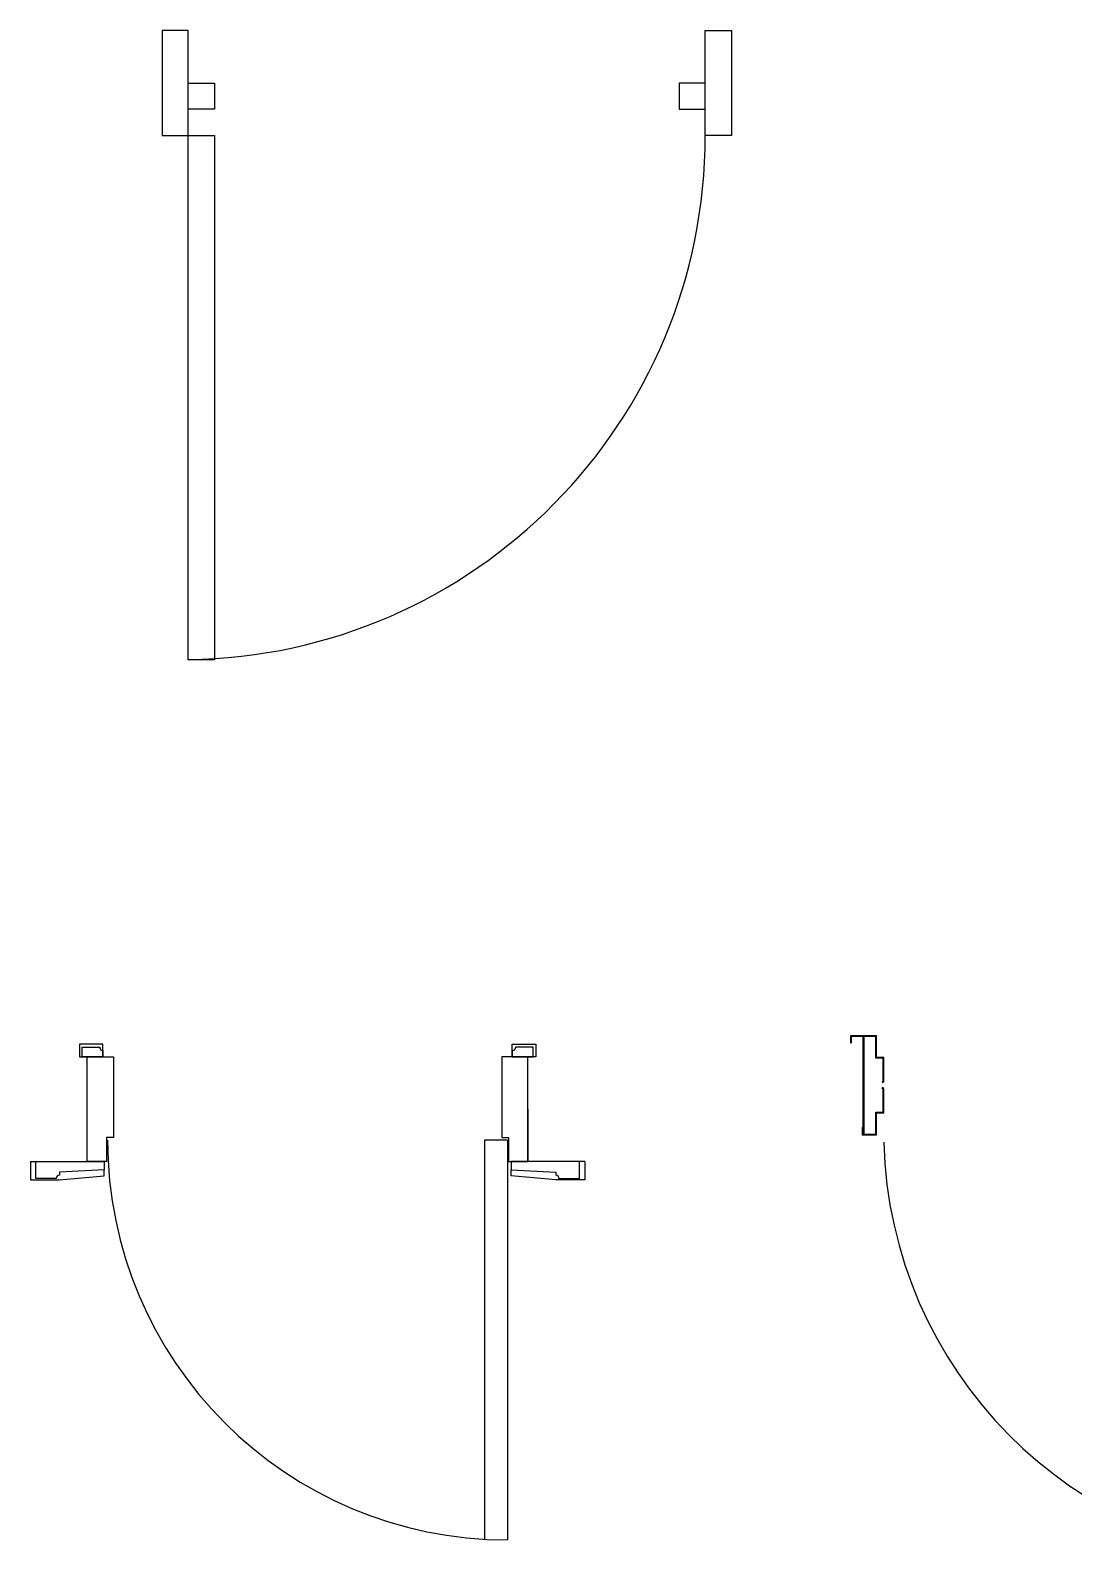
# Model space of a CAD drawing. Header units: inches. Extents: x -12530 to 36157, y 78659 to 110077.
# Drawn here: x 15550 to 17539, y 87068 to 89990 of the extents above; entities that cross this region are included whole.
import ezdxf

# ---------------------------------------------------------------- set-up
doc = ezdxf.new("R2010")
doc.units = ezdxf.units.IN
doc.header["$MEASUREMENT"] = 0
doc.layers.add('freecads.com', color=7, linetype='Continuous')

msp = doc.modelspace()

# ---------------------------------------------------------------- linework, layer by layer
at = {"layer": 'freecads.com'}
for p, q in [((15851.2, 89990.2), (15801.2, 89990.2)), ((15801.2, 89990.2), (15801.2, 89790.2)), ((15851.2, 89790.2), (15851.2, 89990.2)), ((16837.2, 89990.2), (16887.2, 89990.2)), ((16837.2, 89790.2), (16837.2, 89990.2)), ((16887.2, 89990.2), (16887.2, 89790.2)), ((15851.2, 89890.2), (15901.2, 89890.2)), ((15851.2, 89840.2), (15851.2, 89890.2)), ((15901.2, 89890.2), (15901.2, 89840.2)), ((16837.2, 89890.2), (16787.2, 89890.2)), ((16787.2, 89890.2), (16787.2, 89840.2)), ((16837.2, 89840.2), (16837.2, 89890.2)), ((15901.2, 89840.2), (15851.2, 89840.2)), ((16787.2, 89840.2), (16837.2, 89840.2)), ((15801.2, 89790.2), (15851.2, 89790.2)), ((15851.2, 89790.2), (15901.2, 89790.2)), ((15851.2, 88790.2), (15851.2, 89790.2)), ((15901.2, 89790.2), (15901.2, 88790.2)), ((16887.2, 89790.2), (16837.2, 89790.2)), ((15901.2, 88790.2), (15851.2, 88790.2)), ((17114.4, 88072.9), (17114.4, 88059.7)), ((17163.6, 88072.9), (17114.4, 88072.9)), ((17162.3, 88071.6), (17115.7, 88071.6)), ((17115.7, 88071.6), (17115.7, 88059.7)), ((17140.3, 88071.1), (17137.6, 88071.1)), ((17137.6, 88071.1), (17137.6, 87886.6)), ((17140.3, 87886.6), (17140.3, 88071.1)), ((17162.3, 88030.3), (17162.3, 88071.6)), ((17163.6, 88031.6), (17163.6, 88072.9)), ((15688.4, 88056.9), (15643.4, 88056.9)), ((15643.4, 88056.9), (15643.4, 88032.9)), ((15648.4, 88032.9), (15648.4, 88050.9)), ((15648.4, 88050.9), (15682.4, 88050.9)), ((15682.4, 88050.9), (15682.4, 88049.9)), ((15687.4, 88044.9), (15688.4, 88044.9)), ((15688.4, 88032.9), (15688.4, 88056.9)), ((15688.4, 88044.9), (15688.4, 88032.9)), ((16469.2, 88032.9), (16469.2, 88056.9)), ((16469.2, 88056.9), (16514.2, 88056.9)), ((16470.2, 88044.9), (16469.2, 88044.9)), ((16469.2, 88044.9), (16469.2, 88032.9)), ((16509.2, 88050.9), (16475.2, 88050.9)), ((16475.2, 88050.9), (16475.2, 88049.9)), ((16509.2, 88032.9), (16509.2, 88050.9)), ((16514.2, 88056.9), (16514.2, 88032.9)), ((17114.4, 88059.7), (17115.7, 88059.7)), ((15643.4, 88032.9), (15688.4, 88032.9)), ((15688.4, 88032.9), (15648.4, 88032.9)), ((15658.4, 87832.9), (15658.4, 88032.9)), ((15658.4, 88032.9), (15708.4, 88032.9)), ((15708.4, 88032.9), (15708.4, 87878.9)), ((16499.2, 88032.9), (16449.2, 88032.9)), ((16449.2, 88032.9), (16449.2, 87878.9)), ((16469.2, 88032.9), (16509.2, 88032.9)), ((16514.2, 88032.9), (16469.2, 88032.9)), ((16498.9, 87832.9), (16498.9, 88032.9)), ((17176.3, 88030.3), (17162.3, 88030.3)), ((17177.6, 88031.6), (17163.6, 88031.6)), ((17176.3, 87985.9), (17176.3, 88030.3)), ((17177.6, 87985.2), (17177.6, 88031.6)), ((17177.6, 87997.1), (17177.6, 88028.2)), ((17176.3, 87985.9), (17173.8, 87984.6)), ((17177.6, 87985.2), (17174.4, 87983.4)), ((17176.3, 87971.7), (17173.8, 87973.1)), ((17177.6, 87972.5), (17174.4, 87974.2)), ((17176.3, 87927.4), (17176.3, 87971.7)), ((17177.6, 87926.1), (17177.6, 87972.5)), ((16499.2, 87832.9), (16499.2, 87932.9)), ((17162.3, 87927.4), (17176.3, 87927.4)), ((17162.3, 87885.2), (17162.3, 87927.4)), ((17163.6, 87883.9), (17163.6, 87926.1)), ((17163.6, 87926.1), (17177.6, 87926.1)), ((17136.3, 87898), (17137.6, 87898)), ((17136.3, 87898), (17136.3, 87883.9)), ((17137.6, 87898), (17137.6, 87885.2)), ((15695.4, 87878.9), (15695.4, 87832.9)), ((15708.4, 87878.9), (15695.4, 87878.9)), ((16459.9, 87873.9), (16415.9, 87873.9)), ((16415.9, 87873.9), (16415.9, 87111.1)), ((16449.2, 87878.9), (16462.2, 87878.9)), ((16459.9, 87873.9), (16459.9, 87111.1)), ((16462.2, 87878.9), (16462.2, 87832.9)), ((17136.3, 87883.9), (17163.6, 87883.9)), ((17137.6, 87886.6), (17140.3, 87886.6)), ((17137.6, 87885.2), (17162.3, 87885.2)), ((15550.4, 87832.9), (15690.4, 87832.9)), ((15550.4, 87832.9), (15550.4, 87797.9)), ((15560.4, 87800.9), (15560.4, 87832.9)), ((15695.4, 87832.9), (15658.4, 87832.9)), ((15690.4, 87832.9), (15690.4, 87816.9)), ((16462.2, 87832.9), (16499.2, 87832.9)), ((16607.2, 87832.9), (16467.2, 87832.9)), ((16467.2, 87832.9), (16467.2, 87816.9)), ((16597.2, 87800.9), (16597.2, 87832.9)), ((16607.2, 87832.9), (16607.2, 87797.9)), ((15690.4, 87816.9), (15605.4, 87812.9)), ((15605.4, 87812.9), (15605.4, 87806.9)), ((15605.4, 87797.9), (15690.4, 87805.9)), ((15690.4, 87805.9), (15690.4, 87816.9)), ((16467.2, 87805.9), (16467.2, 87816.9)), ((16467.2, 87816.9), (16552.2, 87812.9)), ((16552.2, 87797.9), (16467.2, 87805.9)), ((16552.2, 87812.9), (16552.2, 87806.9)), ((15550.4, 87797.9), (15605.4, 87797.9)), ((15599.4, 87800.9), (15560.4, 87800.9)), ((16607.2, 87797.9), (16552.2, 87797.9)), ((16558.2, 87800.9), (16597.2, 87800.9))]:
    msp.add_line(p, q, dxfattribs=at)
for centre, radius, start, end in [((15837.2, 89790.2), 1000, 270.8022, 0), ((15687.4, 88049.9), 5, 180, 270), ((16470.2, 88049.9), 5, 270, 0), ((16459.9, 87873.9), 762.7, 180, 270), ((18001.8, 87892.3), 824.5, 181.5581, 267.8679), ((15605.4, 87800.9), 6, 90, 180), ((16552.2, 87800.9), 6, 0, 90)]:
    msp.add_arc(centre, radius, start, end, dxfattribs=at)

doc.saveas('drawing.dxf')
